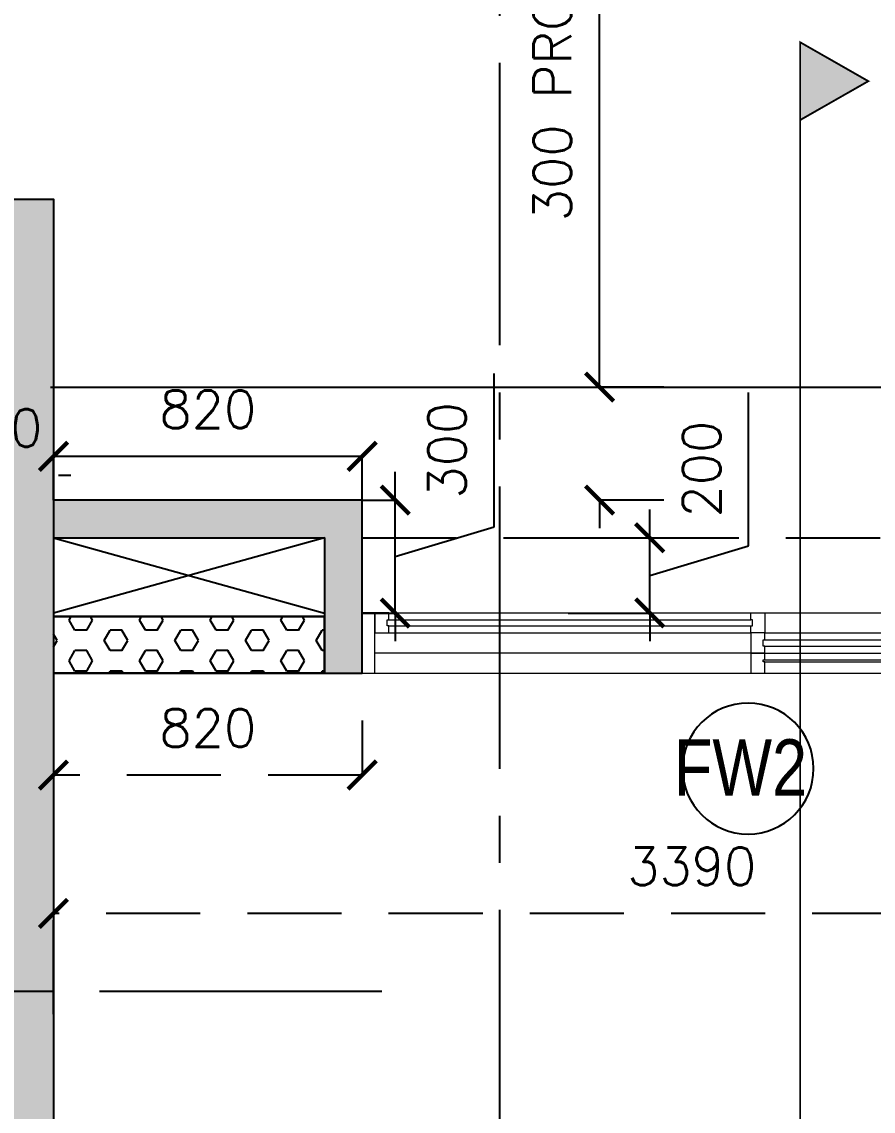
# Model space of a CAD drawing. Header units: millimetres. Extents: x 1124992 to 1258557, y -5767803 to -5695799.
# Drawn here: x 1213328 to 1215589, y -5703513 to -5700619 of the extents above; entities that cross this region are included whole.
import ezdxf
from ezdxf.enums import TextEntityAlignment as Align

# ---------------------------------------------------------------- set-up
doc = ezdxf.new("R2010")
doc.units = ezdxf.units.MM
doc.header["$LTSCALE"] = 1000
doc.header["$MEASUREMENT"] = 0
for name, pattern in [('$1$AUDIT_D_120904163729-0', [0]), ('$36$HIDDEN', [0.375, 0.25, -0.125]), ('$5$AUDIT_D_120904163729-0', [0]), ('$5$HIDDEN', [0.375, 0.25, -0.125]), ('2BHK-A - BACK$0$AUDIT_D_120904163729-0', [0]), ('AUDIT_D_120904163729-0', [0]), ('T8(T9 IS SIMILAR) - 1st FLOOR ELEVATION$0$AUDIT_D_120904163729-0', [0]), ('T8(T9 IS SIMILAR) - DIMENSION & TEXTING$0$HIDDEN', [0.375, 0.25, -0.125]), ('T8(T9 IS SIMILAR) - TYPICAL FLOOR ELEVATION$0$AUDIT_D_120904163729-0', [0]), ('T8(T9 IS SIMILAR) - TYPICAL FLOOR ELEVATION$0$HIDDEN', [0.375, 0.25, -0.125]), ('T8_PROFILE SECTIONS$0$HIDDEN', [0.375, 0.25, -0.125]), ('T8_PROFILE SECTIONS$0$PHANTOM2', [1.25, 0.625, -0.125, 0.125, -0.125, 0.125, -0.125]), ('T8_REFUGE COLUMNS$0$CENTER2', [1.125, 0.75, -0.125, 0.125, -0.125])]:
    doc.linetypes.add(name, pattern=pattern)
doc.layers.get('0').update_dxf_attribs({"linetype": 'AUDIT_D_120904163729-0'})
for name, color, linetype in [('$0$A-HATCH -160', 251, '$1$AUDIT_D_120904163729-0'), ('$1$A-DIM', 1, '$5$AUDIT_D_120904163729-0'), ('$21$A-DIMENSIONS', 2, '$36$HIDDEN'), ('2BHK-A - BACK$0$A-HATCH -160', 251, '2BHK-A - BACK$0$AUDIT_D_120904163729-0'), ('A_dim', 1, 'Continuous'), ('T8(T9 IS SIMILAR) - 1st FLOOR ELEVATION$0$A-WALL-FEATURES', 110, 'T8(T9 IS SIMILAR) - 1st FLOOR ELEVATION$0$AUDIT_D_120904163729-0'), ('T8(T9 IS SIMILAR) - DIMENSION & TEXTING$0$A-DIMENSIONS', 2, 'T8(T9 IS SIMILAR) - DIMENSION & TEXTING$0$HIDDEN'), ('T8(T9 IS SIMILAR) - DIMENSION & TEXTING$1$a-window-no', 125, 'Continuous'), ('T8(T9 IS SIMILAR) - TYPICAL FLOOR ELEVATION$0$A-DIM', 1, 'T8(T9 IS SIMILAR) - TYPICAL FLOOR ELEVATION$0$AUDIT_D_120904163729-0'), ('T8(T9 IS SIMILAR) - TYPICAL FLOOR ELEVATION$0$A-WALL HATCH', 252, 'T8(T9 IS SIMILAR) - TYPICAL FLOOR ELEVATION$0$AUDIT_D_120904163729-0'), ('T8(T9 IS SIMILAR) - TYPICAL FLOOR ELEVATION$0$A-WALL-FEATURES', 6, 'T8(T9 IS SIMILAR) - TYPICAL FLOOR ELEVATION$0$AUDIT_D_120904163729-0'), ('T8_PROFILE SECTIONS$0$A-PROFILE SECTIONS', 81, 'T8_PROFILE SECTIONS$0$PHANTOM2'), ('T8_REFUGE COLUMNS$0$A-CENTERLINE', 193, 'T8_REFUGE COLUMNS$0$CENTER2'), ('T8_REFUGE COLUMNS$0$A-RCC COLS', 3, 'Continuous'), ('T8_TYPICAL COLUMNS$0$A-RCC COLS', 3, 'Continuous')]:
    doc.layers.add(name, color=color, linetype=linetype)
for name, color, linetype, lineweight in [('2BHK-A - BACK$0$A-WALL- 160', 6, 'Continuous', 30), ('2BHK-A - BACK$0$Window', 4, 'Continuous', 20), ('T8(T9 IS SIMILAR)$0$D&W', 8, 'Continuous', 25)]:
    doc.layers.add(name, color=color, linetype=linetype, lineweight=lineweight)
doc.layers.add('T8_REFUGE COLUMNS$1$COL-HATCH', color=7, linetype='Continuous', lineweight=25, true_color=0xa3a3a3)
doc.styles.add('$6$Romans 1', font='romans.shx', dxfattribs={"height": 100})
doc.styles.add('T8(T9 IS SIMILAR) - DIMENSION & TEXTING$0$Romans 1', font='romans.shx', dxfattribs={"height": 100})
doc.styles.add('T8(T9 IS SIMILAR) - DIMENSION & TEXTING$1$LODHA STANDERD', font='sanss___.ttf')
doc.styles.add('T8(T9 IS SIMILAR) - TYPICAL FLOOR ELEVATION$0$Romans 1', font='romans.shx', dxfattribs={"height": 100})
doc.dimstyles.new('$2$ALPINE S', dxfattribs={"dimscale": 0, "dimtxt": 100, "dimasz": 75, "dimexe": 0, "dimexo": 0, "dimgap": 75, "dimtad": 1, "dimdec": 0, "dimzin": 0, "dimdsep": 46, "dimtxsty": '$6$Romans 1', "dimblk": '$6$_ArchTick', "dimcen": 0.09, "dimclrd": 256, "dimclre": 256, "dimclrt": 7, "dimadec": 0, "dimazin": 0, "dimtfac": 1, "dimtdec": 0, "dimtofl": 0, "dimtmove": 1, "dimatfit": 0, "dimldrblk": '$2$_Open90', "dimfxl": 1, "dimtolj": 1, "dimtzin": 0, "dimarcsym": 0})
doc.dimstyles.new('T8(T9 IS SIMILAR) - DIMENSION & TEXTING$0$ALPINE S', dxfattribs={"dimscale": 0, "dimtxt": 100, "dimasz": 75, "dimexe": 0, "dimexo": 0, "dimgap": 75, "dimtad": 1, "dimdec": 0, "dimzin": 0, "dimdsep": 46, "dimtxsty": 'T8(T9 IS SIMILAR) - DIMENSION & TEXTING$0$Romans 1', "dimblk": 'T8(T9 IS SIMILAR) - DIMENSION & TEXTING$0$_ArchTick', "dimcen": 0.09, "dimclrd": 256, "dimclre": 256, "dimclrt": 7, "dimadec": 0, "dimazin": 0, "dimtfac": 1, "dimtdec": 0, "dimtofl": 0, "dimtmove": 1, "dimatfit": 0, "dimldrblk": 'T8(T9 IS SIMILAR) - DIMENSION & TEXTING$0$_Open90', "dimfxl": 1, "dimtolj": 1, "dimtzin": 0, "dimarcsym": 0})
doc.dimstyles.new('T8(T9 IS SIMILAR) - TYPICAL FLOOR ELEVATION$0$ALPINE S', dxfattribs={"dimscale": 0, "dimtxt": 100, "dimasz": 75, "dimexe": 0, "dimexo": 0, "dimgap": 75, "dimtad": 1, "dimdec": 0, "dimzin": 0, "dimdsep": 46, "dimtxsty": 'T8(T9 IS SIMILAR) - TYPICAL FLOOR ELEVATION$0$Romans 1', "dimblk": 'T8(T9 IS SIMILAR) - TYPICAL FLOOR ELEVATION$0$_ArchTick', "dimcen": 0.09, "dimclrd": 256, "dimclre": 256, "dimclrt": 7, "dimadec": 0, "dimazin": 0, "dimtfac": 1, "dimtdec": 0, "dimtofl": 0, "dimtmove": 1, "dimatfit": 0, "dimldrblk": 'T8(T9 IS SIMILAR) - TYPICAL FLOOR ELEVATION$0$_Open90', "dimfxl": 1, "dimtolj": 1, "dimtzin": 0, "dimarcsym": 0})

# ---------------------------------------------------------------- blocks, each defined once
blk = doc.blocks.new('T8(T9 IS SIMILAR) - DIMENSION & TEXTING$1$WINDOW TAG')
at = {"layer": 'T8(T9 IS SIMILAR) - DIMENSION & TEXTING$1$a-window-no'}
blk.add_circle((0, 0), 174.1, dxfattribs=at)
at = {"layer": 'T8(T9 IS SIMILAR) - DIMENSION & TEXTING$1$a-window-no', "style": 'T8(T9 IS SIMILAR) - DIMENSION & TEXTING$1$LODHA STANDERD'}
blk.add_attdef('WINDOW', text='', height=150, dxfattribs=at).set_placement((11.3, 2.8), align=Align.MIDDLE_CENTER)
blk = doc.blocks.new('T8(T9 IS SIMILAR) - DIMENSION & TEXTING$0$_ArchTick')
at = {"color": 0, "linetype": 'ByBlock', "const_width": 0.15}
blk.add_lwpolyline([(-0.5, -0.5), (0.5, 0.5)], dxfattribs=at)
blk = doc.blocks.new('*D409')
at = {"layer": 'T8(T9 IS SIMILAR) - DIMENSION & TEXTING$0$A-DIMENSIONS', "linetype": 'T8(T9 IS SIMILAR) - DIMENSION & TEXTING$0$HIDDEN', "lineweight": -2, "transparency": 16777216}
for p, q in [((1213411.9, -5702475.6), (1213411.9, -5702620.2)), ((1214231.8, -5702475.6), (1214231.8, -5702620.2))]:
    blk.add_line(p, q, dxfattribs=at)
at = {"layer": 'T8(T9 IS SIMILAR) - DIMENSION & TEXTING$0$A-DIMENSIONS', "lineweight": -2, "transparency": 16777216}
blk.add_line((1214231.8, -5702620.2), (1213411.9, -5702620.2), dxfattribs=at)
at = {"layer": 'T8(T9 IS SIMILAR) - DIMENSION & TEXTING$0$A-DIMENSIONS', "linetype": 'ByBlock', "lineweight": -2, "transparency": 16777216, "xscale": 75, "yscale": 75, "zscale": 75, "rotation": 180}
blk.add_blockref('T8(T9 IS SIMILAR) - DIMENSION & TEXTING$0$_ArchTick', (1213411.9, -5702620.2), dxfattribs=at)
at = {"layer": 'T8(T9 IS SIMILAR) - DIMENSION & TEXTING$0$A-DIMENSIONS', "linetype": 'ByBlock', "lineweight": -2, "transparency": 16777216, "xscale": 75, "yscale": 75, "zscale": 75}
blk.add_blockref('T8(T9 IS SIMILAR) - DIMENSION & TEXTING$0$_ArchTick', (1214231.8, -5702620.2), dxfattribs=at)
at = {"layer": 'T8(T9 IS SIMILAR) - DIMENSION & TEXTING$0$A-DIMENSIONS', "color": 7, "linetype": 'ByBlock', "transparency": 16777216, "insert": (1213821.9, -5702495.2), "char_height": 100, "attachment_point": 5, "style": 'T8(T9 IS SIMILAR) - DIMENSION & TEXTING$0$Romans 1'}
blk.add_mtext('\\A1;820', dxfattribs=at)
blk = doc.blocks.new('T8(T9 IS SIMILAR) - DIMENSION & TEXTING$0$_Open90')
at = {"color": 0, "linetype": 'ByBlock', "lineweight": -2}
for p, q in [((-0.5, 0.5), (0, 0)), ((0, 0), (-1, 0)), ((0, 0), (-0.5, -0.5))]:
    blk.add_line(p, q, dxfattribs=at)
blk = doc.blocks.new('*D410')
at = {"layer": 'T8(T9 IS SIMILAR) - DIMENSION & TEXTING$0$A-DIMENSIONS', "linetype": 'T8(T9 IS SIMILAR) - DIMENSION & TEXTING$0$HIDDEN', "lineweight": -2, "transparency": 16777216}
for p, q in [((1213411.9, -5703255.7), (1213411.9, -5702987.5)), ((1216801.9, -5703255.7), (1216801.9, -5702987.5))]:
    blk.add_line(p, q, dxfattribs=at)
at = {"layer": 'T8(T9 IS SIMILAR) - DIMENSION & TEXTING$0$A-DIMENSIONS', "lineweight": -2, "transparency": 16777216}
blk.add_line((1216801.9, -5702987.5), (1213411.9, -5702987.5), dxfattribs=at)
at = {"layer": 'T8(T9 IS SIMILAR) - DIMENSION & TEXTING$0$A-DIMENSIONS', "linetype": 'ByBlock', "lineweight": -2, "transparency": 16777216, "xscale": 75, "yscale": 75, "zscale": 75, "rotation": 180}
blk.add_blockref('T8(T9 IS SIMILAR) - DIMENSION & TEXTING$0$_ArchTick', (1213411.9, -5702987.5), dxfattribs=at)
at = {"layer": 'T8(T9 IS SIMILAR) - DIMENSION & TEXTING$0$A-DIMENSIONS', "linetype": 'ByBlock', "lineweight": -2, "transparency": 16777216, "xscale": 75, "yscale": 75, "zscale": 75}
blk.add_blockref('T8(T9 IS SIMILAR) - DIMENSION & TEXTING$0$_ArchTick', (1216801.9, -5702987.5), dxfattribs=at)
at = {"layer": 'T8(T9 IS SIMILAR) - DIMENSION & TEXTING$0$A-DIMENSIONS', "color": 7, "linetype": 'ByBlock', "transparency": 16777216, "insert": (1215106.9, -5702862.5), "char_height": 100, "attachment_point": 5, "style": 'T8(T9 IS SIMILAR) - DIMENSION & TEXTING$0$Romans 1'}
blk.add_mtext('\\A1;3390', dxfattribs=at)
blk = doc.blocks.new('*D417')
at = {"layer": 'T8(T9 IS SIMILAR) - DIMENSION & TEXTING$0$A-DIMENSIONS', "linetype": 'T8(T9 IS SIMILAR) - DIMENSION & TEXTING$0$HIDDEN', "lineweight": -2, "transparency": 16777216}
for p, q in [((1212781.9, -5701401.4), (1212781.9, -5701560.6)), ((1213161.9, -5701401.4), (1213161.9, -5701560.6))]:
    blk.add_line(p, q, dxfattribs=at)
at = {"layer": 'T8(T9 IS SIMILAR) - DIMENSION & TEXTING$0$A-DIMENSIONS', "lineweight": -2, "transparency": 16777216}
for p, q in [((1212781.9, -5701560.6), (1212706.9, -5701560.6)), ((1213161.9, -5701560.6), (1212781.9, -5701560.6)), ((1212971.9, -5701560.6), (1213050.7, -5701823.1)), ((1213161.9, -5701560.6), (1213236.9, -5701560.6)), ((1213050.7, -5701823.1), (1213457.8, -5701823.1))]:
    blk.add_line(p, q, dxfattribs=at)
at = {"layer": 'T8(T9 IS SIMILAR) - DIMENSION & TEXTING$0$A-DIMENSIONS', "linetype": 'ByBlock', "lineweight": -2, "transparency": 16777216, "xscale": 75, "yscale": 75, "zscale": 75}
blk.add_blockref('T8(T9 IS SIMILAR) - DIMENSION & TEXTING$0$_ArchTick', (1212781.9, -5701560.6), dxfattribs=at)
at = {"layer": 'T8(T9 IS SIMILAR) - DIMENSION & TEXTING$0$A-DIMENSIONS', "linetype": 'ByBlock', "lineweight": -2, "transparency": 16777216, "xscale": 75, "yscale": 75, "zscale": 75, "rotation": 180}
blk.add_blockref('T8(T9 IS SIMILAR) - DIMENSION & TEXTING$0$_ArchTick', (1213161.9, -5701560.6), dxfattribs=at)
at = {"layer": 'T8(T9 IS SIMILAR) - DIMENSION & TEXTING$0$A-DIMENSIONS', "color": 7, "linetype": 'ByBlock', "transparency": 16777216, "insert": (1213254.2, -5701698.1), "char_height": 100, "attachment_point": 5, "style": 'T8(T9 IS SIMILAR) - DIMENSION & TEXTING$0$Romans 1'}
blk.add_mtext('\\A1;380', dxfattribs=at)
blk = doc.blocks.new('T8_REFUGE COLUMNS')
at = {"layer": 'T8_REFUGE COLUMNS$1$COL-HATCH', "linetype": 'ByBlock'}
h = blk.add_hatch(color=256, dxfattribs=at)
h.dxf.hatch_style = 1
h.paths.add_polyline_path([(1213162.1, -5701089.9), (1213412.1, -5701089.9), (1213412.1, -5705299.9), (1213162.1, -5705299.9)])
at = {"layer": 'T8_REFUGE COLUMNS$0$A-CENTERLINE'}
for p, q in [((1214597.1, -5722853.5), (1214597.1, -5698299.6)), ((1214284.1, -5703194.9), (1182156.9, -5703194.9))]:
    blk.add_line(p, q, dxfattribs=at)
at = {"layer": 'T8_REFUGE COLUMNS$0$A-RCC COLS', "linetype": 'ByBlock'}
blk.add_lwpolyline([(1213162.1, -5701089.9), (1213412.1, -5701089.9), (1213412.1, -5705299.9), (1213162.1, -5705299.9)], close=True, dxfattribs=at)
blk = doc.blocks.new('T8_TYPICAL COLUMNS')
at = {"layer": 'T8_TYPICAL COLUMNS$0$A-RCC COLS', "linetype": 'ByBlock'}
blk.add_blockref('T8_REFUGE COLUMNS', (0, 0), dxfattribs=at)
blk = doc.blocks.new('2BHK-A - BACK$0$2100')
at = {"layer": '2BHK-A - BACK$0$Window', "color": 1, "lineweight": 13}
for p, q in [((1150876.5, -5693344.1), (1148842.5, -5693344.1)), ((1149840.7, -5693344.1), (1148880, -5693344.1)), ((1149840.7, -5693397.4), (1148880, -5693397.4)), ((1149840.7, -5693397.4), (1149878.2, -5693397.4)), ((1149878.2, -5693397.4), (1150876.5, -5693397.4)), ((1148842.5, -5693450.8), (1148842.5, -5693450.8)), ((1149840.7, -5693450.8), (1148880, -5693450.8)), ((1150839, -5693450.8), (1149878.2, -5693450.8)), ((1149840.7, -5693504.1), (1148842.5, -5693504.1)), ((1150839, -5693504.1), (1149878.2, -5693504.1))]:
    blk.add_line(p, q, dxfattribs=at)
at = {"layer": '2BHK-A - BACK$0$Window', "color": 5, "lineweight": 13}
for p, q in [((1149840.7, -5693374.4), (1148880, -5693374.4)), ((1149840.7, -5693378.9), (1148880, -5693378.9)), ((1149840.7, -5693416), (1148880, -5693416)), ((1149840.7, -5693432.2), (1148880, -5693432.2)), ((1150839, -5693469.3), (1149878.2, -5693469.3)), ((1150839, -5693485.5), (1149878.2, -5693485.5))]:
    blk.add_line(p, q, dxfattribs=at)
at = {"layer": '2BHK-A - BACK$0$Window', "color": 4, "lineweight": 13}
for points in [[(1148842.5, -5693344.1), (1148809.5, -5693344.1), (1148809.5, -5693504.1), (1148842.5, -5693504.1)], [(1148880, -5693378.9), (1148880, -5693397.4), (1148842.5, -5693397.4), (1148842.5, -5693344.1), (1148880, -5693344.1), (1148880, -5693374.4), (1148875.5, -5693374.4), (1148875.5, -5693378.9)], [(1149840.7, -5693378.9), (1149840.7, -5693397.4), (1149878.2, -5693397.4), (1149878.2, -5693344.1), (1149840.7, -5693344.1), (1149840.7, -5693374.4), (1149845.2, -5693374.4), (1149845.2, -5693378.9)], [(1150909.5, -5693344.1), (1150876.5, -5693344.1), (1150876.5, -5693504.1), (1150909.5, -5693504.1)], [(1148880, -5693432.2), (1148880, -5693450.8), (1148842.5, -5693450.8), (1148842.5, -5693397.4), (1148880, -5693397.4), (1148880, -5693416), (1148875.5, -5693416), (1148875.5, -5693432.2)], [(1149840.7, -5693432.2), (1149840.7, -5693450.8), (1149878.2, -5693450.8), (1149878.2, -5693397.4), (1149840.7, -5693397.4), (1149840.7, -5693416), (1149845.2, -5693416), (1149845.2, -5693432.2)], [(1149878.2, -5693485.5), (1149878.2, -5693504.1), (1149840.7, -5693504.1), (1149840.7, -5693450.8), (1149878.2, -5693450.8), (1149878.2, -5693469.3), (1149873.7, -5693469.3), (1149873.7, -5693485.5)], [(1150839, -5693485.5), (1150839, -5693504.1), (1150876.5, -5693504.1), (1150876.5, -5693450.8), (1150839, -5693450.8), (1150839, -5693469.3), (1150843.5, -5693469.3), (1150843.5, -5693485.5)]]:
    blk.add_lwpolyline(points, close=True, dxfattribs=at)
blk = doc.blocks.new('2BHK-A - BACK')
at = {"layer": '2BHK-A - BACK$0$A-HATCH -160', "linetype": 'ByBlock'}
h = blk.add_hatch(dxfattribs=at)
h.set_pattern_fill('HEX', color=256, scale=250)
h.set_pattern_definition([(9e-15, (-0.22, 0.45), (-1e-29, 54.12658774), [31.25, -62.5]), (120, (-0.22, 0.45), (-46.875, -27.06329387), [31.25, -62.5]), (60, (31.03, 0.45), (-46.875, 27.06329387), [31.25, -62.5])])
h.paths.add_polyline_path([(1195742.4, -5702199.2), (1196112.6, -5702199.2), (1196112.6, -5702349.2), (1195742.4, -5702349.2)])
h.paths.add_polyline_path([(1198412.6, -5702349.2), (1199132.1, -5702349.2), (1199132.1, -5702199.2), (1198412.6, -5702199.2)])
at = {"layer": '2BHK-A - BACK$0$A-WALL- 160', "linetype": 'ByBlock'}
for p, q in [((1198412.6, -5702199.2), (1199132.1, -5702199.2)), ((1198412.6, -5702349.2), (1198412.6, -5702199.2)), ((1198412.6, -5702349.2), (1199132.1, -5702349.2))]:
    blk.add_line(p, q, dxfattribs=at)
at = {"layer": '2BHK-A - BACK$0$A-WALL- 160', "linetype": 'ByBlock', "xscale": -1, "rotation": 180}
blk.add_blockref('2BHK-A - BACK$0$2100', (47403.1, -11395693.4), dxfattribs=at)
blk = doc.blocks.new('T8(T9 IS SIMILAR) - TYPICAL FLOOR ELEVATION$0$_ArchTick')
at = {"color": 0, "linetype": 'ByBlock', "const_width": 0.15}
blk.add_lwpolyline([(-0.5, -0.5), (0.5, 0.5)], dxfattribs=at)
blk = doc.blocks.new('*D705')
at = {"layer": 'T8(T9 IS SIMILAR) - TYPICAL FLOOR ELEVATION$0$A-DIM', "linetype": 'T8(T9 IS SIMILAR) - TYPICAL FLOOR ELEVATION$0$HIDDEN', "lineweight": -2, "transparency": 16777216}
for p, q in [((1213412.3, -5701889.7), (1213412.3, -5701773.5)), ((1214231.8, -5701889.7), (1214231.8, -5701773.5))]:
    blk.add_line(p, q, dxfattribs=at)
at = {"layer": 'T8(T9 IS SIMILAR) - TYPICAL FLOOR ELEVATION$0$A-DIM', "lineweight": -2, "transparency": 16777216}
blk.add_line((1214231.8, -5701773.5), (1213412.3, -5701773.5), dxfattribs=at)
at = {"layer": 'T8(T9 IS SIMILAR) - TYPICAL FLOOR ELEVATION$0$A-DIM', "linetype": 'ByBlock', "lineweight": -2, "transparency": 16777216, "xscale": 75, "yscale": 75, "zscale": 75, "rotation": 180}
blk.add_blockref('T8(T9 IS SIMILAR) - TYPICAL FLOOR ELEVATION$0$_ArchTick', (1213412.3, -5701773.5), dxfattribs=at)
at = {"layer": 'T8(T9 IS SIMILAR) - TYPICAL FLOOR ELEVATION$0$A-DIM', "linetype": 'ByBlock', "lineweight": -2, "transparency": 16777216, "xscale": 75, "yscale": 75, "zscale": 75}
blk.add_blockref('T8(T9 IS SIMILAR) - TYPICAL FLOOR ELEVATION$0$_ArchTick', (1214231.8, -5701773.5), dxfattribs=at)
at = {"layer": 'T8(T9 IS SIMILAR) - TYPICAL FLOOR ELEVATION$0$A-DIM', "color": 7, "linetype": 'ByBlock', "transparency": 16777216, "insert": (1213822, -5701648.5), "char_height": 100, "attachment_point": 5, "style": 'T8(T9 IS SIMILAR) - TYPICAL FLOOR ELEVATION$0$Romans 1'}
blk.add_mtext('\\A1;820', dxfattribs=at)
blk = doc.blocks.new('T8(T9 IS SIMILAR) - TYPICAL FLOOR ELEVATION$0$_Open90')
at = {"color": 0, "linetype": 'ByBlock', "lineweight": -2}
for p, q in [((-0.5, 0.5), (0, 0)), ((0, 0), (-1, 0)), ((0, 0), (-0.5, -0.5))]:
    blk.add_line(p, q, dxfattribs=at)
blk = doc.blocks.new('*D706')
at = {"layer": 'T8(T9 IS SIMILAR) - TYPICAL FLOOR ELEVATION$0$A-DIM', "lineweight": -2, "transparency": 16777216}
for p, q in [((1215257.7, -5702010.9), (1215257.7, -5701603.8)), ((1214995.2, -5701989.7), (1214995.2, -5701914.7)), ((1214995.2, -5702189.7), (1214995.2, -5701989.7)), ((1214995.2, -5702089.7), (1215257.7, -5702010.9)), ((1214995.2, -5702189.7), (1214995.2, -5702264.7))]:
    blk.add_line(p, q, dxfattribs=at)
at = {"layer": 'T8(T9 IS SIMILAR) - TYPICAL FLOOR ELEVATION$0$A-DIM', "linetype": 'T8(T9 IS SIMILAR) - TYPICAL FLOOR ELEVATION$0$HIDDEN', "lineweight": -2, "transparency": 16777216}
for p, q in [((1214778.9, -5701989.7), (1214995.2, -5701989.7)), ((1214778.9, -5702189.7), (1214995.2, -5702189.7))]:
    blk.add_line(p, q, dxfattribs=at)
at = {"layer": 'T8(T9 IS SIMILAR) - TYPICAL FLOOR ELEVATION$0$A-DIM', "linetype": 'ByBlock', "lineweight": -2, "transparency": 16777216, "xscale": 75, "yscale": 75, "zscale": 75}
for p, rotation in [((1214995.2, -5701989.7), 270), ((1214995.2, -5702189.7), 90)]:
    blk.add_blockref('T8(T9 IS SIMILAR) - TYPICAL FLOOR ELEVATION$0$_ArchTick', p, dxfattribs=dict(at, rotation=rotation))
at = {"layer": 'T8(T9 IS SIMILAR) - TYPICAL FLOOR ELEVATION$0$A-DIM', "color": 7, "linetype": 'ByBlock', "transparency": 16777216, "insert": (1215132.7, -5701807.4), "char_height": 100, "attachment_point": 5, "rotation": 90, "style": 'T8(T9 IS SIMILAR) - TYPICAL FLOOR ELEVATION$0$Romans 1'}
blk.add_mtext('\\A1;200', dxfattribs=at)
blk = doc.blocks.new('*D707')
at = {"layer": 'T8(T9 IS SIMILAR) - TYPICAL FLOOR ELEVATION$0$A-DIM', "lineweight": -2, "transparency": 16777216}
for p, q in [((1214582, -5701960.9), (1214582, -5701553.8)), ((1214319.5, -5701889.7), (1214319.5, -5701814.7)), ((1214319.5, -5702189.7), (1214319.5, -5701889.7)), ((1214319.5, -5702039.7), (1214582, -5701960.9)), ((1214319.5, -5702189.7), (1214319.5, -5702264.7))]:
    blk.add_line(p, q, dxfattribs=at)
at = {"layer": 'T8(T9 IS SIMILAR) - TYPICAL FLOOR ELEVATION$0$A-DIM', "linetype": 'T8(T9 IS SIMILAR) - TYPICAL FLOOR ELEVATION$0$HIDDEN', "lineweight": -2, "transparency": 16777216}
for p, q in [((1214231.8, -5701889.7), (1214319.5, -5701889.7)), ((1214231.8, -5702189.7), (1214319.5, -5702189.7))]:
    blk.add_line(p, q, dxfattribs=at)
at = {"layer": 'T8(T9 IS SIMILAR) - TYPICAL FLOOR ELEVATION$0$A-DIM', "linetype": 'ByBlock', "lineweight": -2, "transparency": 16777216, "xscale": 75, "yscale": 75, "zscale": 75}
for p, rotation in [((1214319.5, -5701889.7), 270), ((1214319.5, -5702189.7), 90)]:
    blk.add_blockref('T8(T9 IS SIMILAR) - TYPICAL FLOOR ELEVATION$0$_ArchTick', p, dxfattribs=dict(at, rotation=rotation))
at = {"layer": 'T8(T9 IS SIMILAR) - TYPICAL FLOOR ELEVATION$0$A-DIM', "color": 7, "linetype": 'ByBlock', "transparency": 16777216, "insert": (1214457, -5701757.4), "char_height": 100, "attachment_point": 5, "rotation": 90, "style": 'T8(T9 IS SIMILAR) - TYPICAL FLOOR ELEVATION$0$Romans 1'}
blk.add_mtext('\\A1;300', dxfattribs=at)
blk = doc.blocks.new('T8_PROFILE SECTIONS$0$MH')
at = {"layer": 'T8_PROFILE SECTIONS$0$A-PROFILE SECTIONS', "linetype": 'T8_PROFILE SECTIONS$0$HIDDEN', "ltscale": 2}
h = blk.add_hatch(color=256, dxfattribs=at)
h.dxf.hatch_style = 1
h.paths.add_polyline_path([(1140339.1, -5697424.8), (1140519.9, -5697528.1), (1140339.1, -5697631.3)])
at = {"layer": 'T8_PROFILE SECTIONS$0$A-PROFILE SECTIONS', "linetype": 'T8_PROFILE SECTIONS$0$HIDDEN', "ltscale": 2, "const_width": 5}
blk.add_lwpolyline([(1140339.1, -5697424.8), (1140339.1, -5697424.8), (1140519.9, -5697528.1), (1140339.1, -5697631.3)], close=True, dxfattribs=at)
blk.add_lwpolyline([(1140339.1, -5697424.8), (1140339.1, -5700565.7)], dxfattribs=at)
blk = doc.blocks.new('PROFILE SECTION LINE T9')
at = {"layer": 'T8_PROFILE SECTIONS$0$A-PROFILE SECTIONS', "linetype": 'ByBlock'}
blk.add_blockref('T8_PROFILE SECTIONS$0$MH', (-1110662.5, 5708367, 0), dxfattribs=at)
blk = doc.blocks.new('T8(T9 IS SIMILAR) - 1st FLOOR ELEVATION')
at = {"layer": 'T8(T9 IS SIMILAR) - 1st FLOOR ELEVATION$0$A-WALL-FEATURES', "color": 5, "linetype": 'T8(T9 IS SIMILAR) - 1st FLOOR ELEVATION$0$AUDIT_D_120904163729-0', "ltscale": 0.5}
blk.add_lwpolyline([(1213403.9, -5701589.7), (1217451.9, -5701589.7), (1217451.9, -5706800.3), (1216152.2, -5706800.3)], dxfattribs=at)
blk = doc.blocks.new('$6$_ArchTick')
at = {"color": 0, "linetype": 'ByBlock', "const_width": 0.15}
blk.add_lwpolyline([(-0.5, -0.5), (0.5, 0.5)], dxfattribs=at)
blk = doc.blocks.new('*D75')
at = {"layer": '$1$A-DIM', "lineweight": -2, "transparency": 16777216}
for p, q in [((30029.8, 17210.2), (30029.8, 19367.3)), ((30029.8, 16910.2), (30029.8, 16835.2))]:
    blk.add_line(p, q, dxfattribs=at)
at = {"layer": '$1$A-DIM', "linetype": '$5$HIDDEN', "lineweight": -2, "transparency": 16777216}
for p, q in [((30201, 17210.2), (30029.8, 17210.2)), ((30201, 16910.2), (30029.8, 16910.2))]:
    blk.add_line(p, q, dxfattribs=at)
at = {"layer": '$1$A-DIM', "linetype": 'ByBlock', "lineweight": -2, "transparency": 16777216, "xscale": 75, "yscale": 75, "zscale": 75}
for p, rotation in [((30029.8, 17210.2), 270), ((30029.8, 16910.2), 90)]:
    blk.add_blockref('$6$_ArchTick', p, dxfattribs=dict(at, rotation=rotation))
at = {"layer": '$1$A-DIM', "color": 7, "linetype": 'ByBlock', "transparency": 16777216, "insert": (29904.8, 18413.7), "char_height": 100, "attachment_point": 5, "rotation": 90, "style": '$6$Romans 1'}
blk.add_mtext('\\A1;300 PROJ. AT 2ND FL.', dxfattribs=at)
blk = doc.blocks.new('$2$_Open90')
at = {"color": 0, "linetype": 'ByBlock', "lineweight": -2}
for p, q in [((-0.5, 0.5), (0, 0)), ((0, 0), (-1, 0)), ((0, 0), (-0.5, -0.5))]:
    blk.add_line(p, q, dxfattribs=at)
blk = doc.blocks.new('T8(T9 IS SIMILAR) - DIMENSION & TEXTING')
at = {"layer": 'T8(T9 IS SIMILAR) - DIMENSION & TEXTING$1$a-window-no'}
ref = blk.add_blockref('T8(T9 IS SIMILAR) - DIMENSION & TEXTING$1$WINDOW TAG', (1215256.3, -5702603), dxfattribs=dict(at, xscale=-1))
ref.add_attrib('WINDOW', 'FW2', dxfattribs={"height": 150, "style": 'T8(T9 IS SIMILAR) - DIMENSION & TEXTING$1$LODHA STANDERD', "width": 0.8}).set_placement((1215236.2, -5702600.2), align=Align.MIDDLE_CENTER)
at = {"layer": 'T8(T9 IS SIMILAR) - DIMENSION & TEXTING$0$A-DIMENSIONS', "linetype": 'ByBlock'}
for base, p1, p2, picture, middle in [((1212781.9, -5701560.6), (1213161.9, -5701401.4), (1212781.9, -5701401.4), '*D417', (1213125.7, -5701698.1)), ((1213411.9, -5702620.2), (1214231.8, -5702475.6), (1213411.9, -5702475.6), '*D409', (1213821.9, -5702495.2)), ((1213411.9, -5702987.5), (1216801.9, -5703255.7), (1213411.9, -5703255.7, -2.3), '*D410', (1215106.9, -5702862.5))]:
    dim = blk.add_linear_dim(base=base, p1=p1, p2=p2, angle=180, dimstyle='T8(T9 IS SIMILAR) - DIMENSION & TEXTING$0$ALPINE S', override={"dimscale": 1, "dimfxl": 5, "dimarcsym": 1}, dxfattribs=at)
    dim.commit()
    dim.dimension.update_dxf_attribs({"geometry": picture, "text_midpoint": middle})
blk = doc.blocks.new('T8(T9 IS SIMILAR) - TYPICAL FLOOR ELEVATION')
at = {"layer": 'T8(T9 IS SIMILAR) - TYPICAL FLOOR ELEVATION$0$A-WALL HATCH', "linetype": 'ByBlock'}
h = blk.add_hatch(dxfattribs=at)
h.set_pattern_fill('ZIGZAG', color=256, scale=250)
h.set_pattern_definition([(0, (0, 0), (31.25, 31.25), [31.25, -31.25]), (90, (31.25, 0), (-31.25, 31.25), [31.25, -31.25])])
h.paths.add_polyline_path([(1186332.7, -5719983.5), (1186332.7, -5719683.5), (1186432.7, -5719683.5), (1186432.7, -5719883.5), (1186982.7, -5719883.5), (1186982.7, -5719523.5), (1187082.7, -5719523.5), (1187082.7, -5719983.5)])
h.paths.add_polyline_path([(1190232.7, -5719983.5), (1190232.7, -5719683.5), (1190132.7, -5719683.5), (1190132.7, -5719883.5), (1189582.7, -5719883.5), (1189582.7, -5719523.5), (1189482.7, -5719523.5), (1189482.7, -5719983.5)])
h.paths.add_polyline_path([(1190857.7, -5717933.5), (1190857.7, -5717733.5), (1190757.7, -5717733.5), (1190757.7, -5717933.5)])
h.paths.add_polyline_path([(1193357.7, -5717733.5), (1193357.7, -5717933.5), (1193257.7, -5717933.5), (1193257.7, -5717733.5)])
h.paths.add_polyline_path([(1196632.8, -5709938.8), (1196632.8, -5709738.8), (1196532.8, -5709738.8), (1196532.8, -5709938.8)])
h.paths.add_polyline_path([(1194132, -5709738.8), (1194132, -5709938.8), (1194032, -5709938.8), (1194032, -5709738.8)])
h.paths.add_polyline_path([(1195742.7, -5701889.7), (1196212.8, -5701889.7), (1196212.8, -5702349.7), (1196112.8, -5702349.7), (1196112.8, -5701989.7), (1195742.7, -5701989.7)])
h.paths.add_polyline_path([(1198312.8, -5702349.7), (1198312.8, -5701889.7), (1199132.6, -5701889.7), (1199132.6, -5701989.7), (1198412.8, -5701989.7), (1198412.8, -5702349.7)])
h.paths.add_polyline_path([(1199662.5, -5701090.3), (1199662.5, -5700890.3), (1199762.5, -5700890.3), (1199762.5, -5701090.3)])
h.paths.add_polyline_path([(1201862.6, -5700890.3), (1201862.6, -5701090.3), (1201962.6, -5701090.3), (1201962.6, -5700890.3)])
h.paths.add_polyline_path([(1210681.9, -5700890.3), (1210681.9, -5701090.3), (1210581.9, -5701090.3), (1210581.9, -5700890.3)])
h.paths.add_polyline_path([(1212882, -5701090.3), (1212882, -5700890.3), (1212782, -5700890.3), (1212782, -5701090.3)])
h.paths.add_polyline_path([(1214231.8, -5702349.7), (1214231.8, -5701889.7), (1213412.3, -5701889.7), (1213412.3, -5701989.7), (1214131.8, -5701989.7), (1214131.8, -5702349.7)])
h.paths.add_polyline_path([(1216801.9, -5701889.7), (1216331.8, -5701889.7), (1216331.8, -5702349.7), (1216431.8, -5702349.7), (1216431.8, -5701989.7), (1216801.9, -5701989.7)])
h.paths.add_polyline_path([(1215911.7, -5709938.8), (1215911.7, -5709738.8), (1216011.7, -5709738.8), (1216011.7, -5709938.8)])
h.paths.add_polyline_path([(1218412.5, -5709738.8), (1218412.5, -5709938.8), (1218512.5, -5709938.8), (1218512.5, -5709738.8)])
h.paths.add_polyline_path([(1221686.9, -5717933.5), (1221686.9, -5717733.5), (1221786.9, -5717733.5), (1221786.9, -5717933.5)])
h.paths.add_polyline_path([(1219186.9, -5717733.5), (1219186.9, -5717933.5), (1219286.9, -5717933.5), (1219286.9, -5717733.5)])
h.paths.add_polyline_path([(1222311.8, -5719983.5), (1222311.8, -5719683.5), (1222411.8, -5719683.5), (1222411.8, -5719883.5), (1222961.8, -5719883.5), (1222961.8, -5719523.5), (1223061.8, -5719523.5), (1223061.8, -5719983.5)])
h.paths.add_polyline_path([(1226211.8, -5719983.5), (1226211.8, -5719683.5), (1226111.8, -5719683.5), (1226111.8, -5719883.5), (1225561.8, -5719883.5), (1225561.8, -5719523.5), (1225461.8, -5719523.5), (1225461.8, -5719983.5)])
h.paths.add_polyline_path([(1217001.9, -5727584.6), (1216901.9, -5727584.6), (1216901.9, -5727784.6), (1216356.8, -5727784.6), (1216356.8, -5727424.6), (1216256.8, -5727424.6), (1216256.8, -5727884.6), (1217001.9, -5727884.6)])
h.paths.add_polyline_path([(1214156.8, -5727424.6), (1214056.8, -5727424.6), (1214056.8, -5727784.6), (1213412.3, -5727784.6), (1213412.3, -5727884.6), (1214156.8, -5727884.6)])
h.paths.add_polyline_path([(1210681.9, -5728884), (1210681.9, -5728684), (1210581.9, -5728684), (1210581.9, -5728884)])
h.paths.add_polyline_path([(1212882, -5728684), (1212882, -5728884), (1212782, -5728884), (1212782, -5728684)])
h.paths.add_polyline_path([(1201862.6, -5728884), (1201862.6, -5728684), (1201962.6, -5728684), (1201962.6, -5728884)])
h.paths.add_polyline_path([(1199662.5, -5728684), (1199662.5, -5728884), (1199762.5, -5728884), (1199762.5, -5728684)])
h.paths.add_polyline_path([(1198387.7, -5727424.6), (1198487.7, -5727424.6), (1198487.7, -5727784.6), (1199132.3, -5727784.6), (1199132.3, -5727884.6), (1198387.7, -5727884.6)])
h.paths.add_polyline_path([(1195542.6, -5727584.6), (1195642.6, -5727584.6), (1195642.6, -5727784.6), (1196187.7, -5727784.6), (1196187.7, -5727424.6), (1196287.7, -5727424.6), (1196287.7, -5727884.6), (1195542.6, -5727884.6)])
at = {"layer": 'T8(T9 IS SIMILAR) - TYPICAL FLOOR ELEVATION$0$A-WALL-FEATURES', "color": 8, "linetype": 'ByBlock'}
for p, q in [((1214131.8, -5701989.7), (1213412.3, -5702189.7)), ((1213412.3, -5701989.7), (1214131.8, -5702189.7))]:
    blk.add_line(p, q, dxfattribs=at)
at = {"layer": 'T8(T9 IS SIMILAR) - TYPICAL FLOOR ELEVATION$0$A-WALL-FEATURES', "color": 8, "linetype": 'T8(T9 IS SIMILAR) - TYPICAL FLOOR ELEVATION$0$HIDDEN'}
blk.add_line((1214231.8, -5701989.7), (1216331.8, -5701989.7), dxfattribs=at)
at = {"layer": 'T8(T9 IS SIMILAR) - TYPICAL FLOOR ELEVATION$0$A-WALL-FEATURES', "linetype": 'ByBlock'}
blk.add_lwpolyline([(1214231.8, -5702349.7), (1214231.8, -5701889.7), (1213412.3, -5701889.7), (1213412.3, -5701989.7), (1214131.8, -5701989.7), (1214131.8, -5702349.7)], close=True, dxfattribs=at)
at = {"layer": 'T8(T9 IS SIMILAR) - TYPICAL FLOOR ELEVATION$0$A-DIM', "linetype": 'ByBlock'}
for base, p1, p2, angle, picture, middle in [((1214319.5, -5701889.7), (1214231.8, -5702189.7), (1214231.8, -5701889.7), 90, '*D707', (1214457, -5701885.9)), ((1213412.2645, -5701773.4503), (1214231.7984, -5701889.698), (1213412.2645, -5701889.698), 180, '*D705', (1213822.0314, -5701648.4503)), ((1214995.2, -5701989.7), (1214778.9, -5702189.7), (1214778.9, -5701989.7), 90, '*D706', (1215132.7, -5701935.9))]:
    dim = blk.add_linear_dim(base=base, p1=p1, p2=p2, angle=angle, dimstyle='T8(T9 IS SIMILAR) - TYPICAL FLOOR ELEVATION$0$ALPINE S', override={"dimscale": 1, "dimfxl": 5, "dimarcsym": 1}, dxfattribs=at)
    dim.commit()
    dim.dimension.update_dxf_attribs({"geometry": picture, "text_midpoint": middle})
blk = doc.blocks.new('T8(T9 IS SIMILAR)')
at = {"layer": 'T8(T9 IS SIMILAR)$0$D&W', "linetype": 'ByBlock', "xscale": -1}
blk.add_blockref('2BHK-A - BACK', (2412544.6, 0), dxfattribs=at)
at = {"layer": 'T8(T9 IS SIMILAR)$0$D&W', "linetype": 'ByBlock'}
blk.add_blockref('T8(T9 IS SIMILAR) - TYPICAL FLOOR ELEVATION', (0, 0), dxfattribs=at)
blk.add_blockref('T8_TYPICAL COLUMNS', (0, 0), dxfattribs=at)
blk = doc.blocks.new('2ndflproj')
at = {"layer": '$1$A-DIM', "linetype": 'ByBlock'}
dim = blk.add_linear_dim(base=(30029.8, 17210.2), p1=(30201, 16910.2, 0), p2=(30201, 17210.2), angle=270, text='<> PROJ. AT 2ND FL.', dimstyle='$2$ALPINE S', override={"dimscale": 1, "dimtmove": 0, "dimfxl": 5, "dimarcsym": 1}, dxfattribs=at)
dim.commit()
dim.dimension.update_dxf_attribs({"geometry": '*D75', "text_midpoint": (30029.8, 18413.7), "dimtype": 128})

msp = doc.modelspace()

# ---------------------------------------------------------------- block references
at = {"layer": '$21$A-DIMENSIONS', "linetype": 'ByBlock'}
msp.add_blockref('T8(T9 IS SIMILAR)', (0, 0), dxfattribs=at)

# ---------------------------------------------------------------- next in the draw order: block references
at = {"layer": '$0$A-HATCH -160', "linetype": 'ByBlock'}
msp.add_blockref('T8(T9 IS SIMILAR) - DIMENSION & TEXTING', (0, 0), dxfattribs=at)

# ---------------------------------------------------------------- next in the draw order: block references
at = {"linetype": 'ByBlock'}
msp.add_blockref('2ndflproj', (1184832.069, -5718799.863), dxfattribs=at)
at = {"layer": 'A_dim', "linetype": 'ByBlock'}
msp.add_blockref('T8(T9 IS SIMILAR) - 1st FLOOR ELEVATION', (0, 0), dxfattribs=at)
at = {"layer": 'T8_PROFILE SECTIONS$0$A-PROFILE SECTIONS', "linetype": 'ByBlock'}
msp.add_blockref('PROFILE SECTION LINE T9', (1185718.17, -5711615.765, -0.024), dxfattribs=at)

doc.saveas('drawing.dxf')
